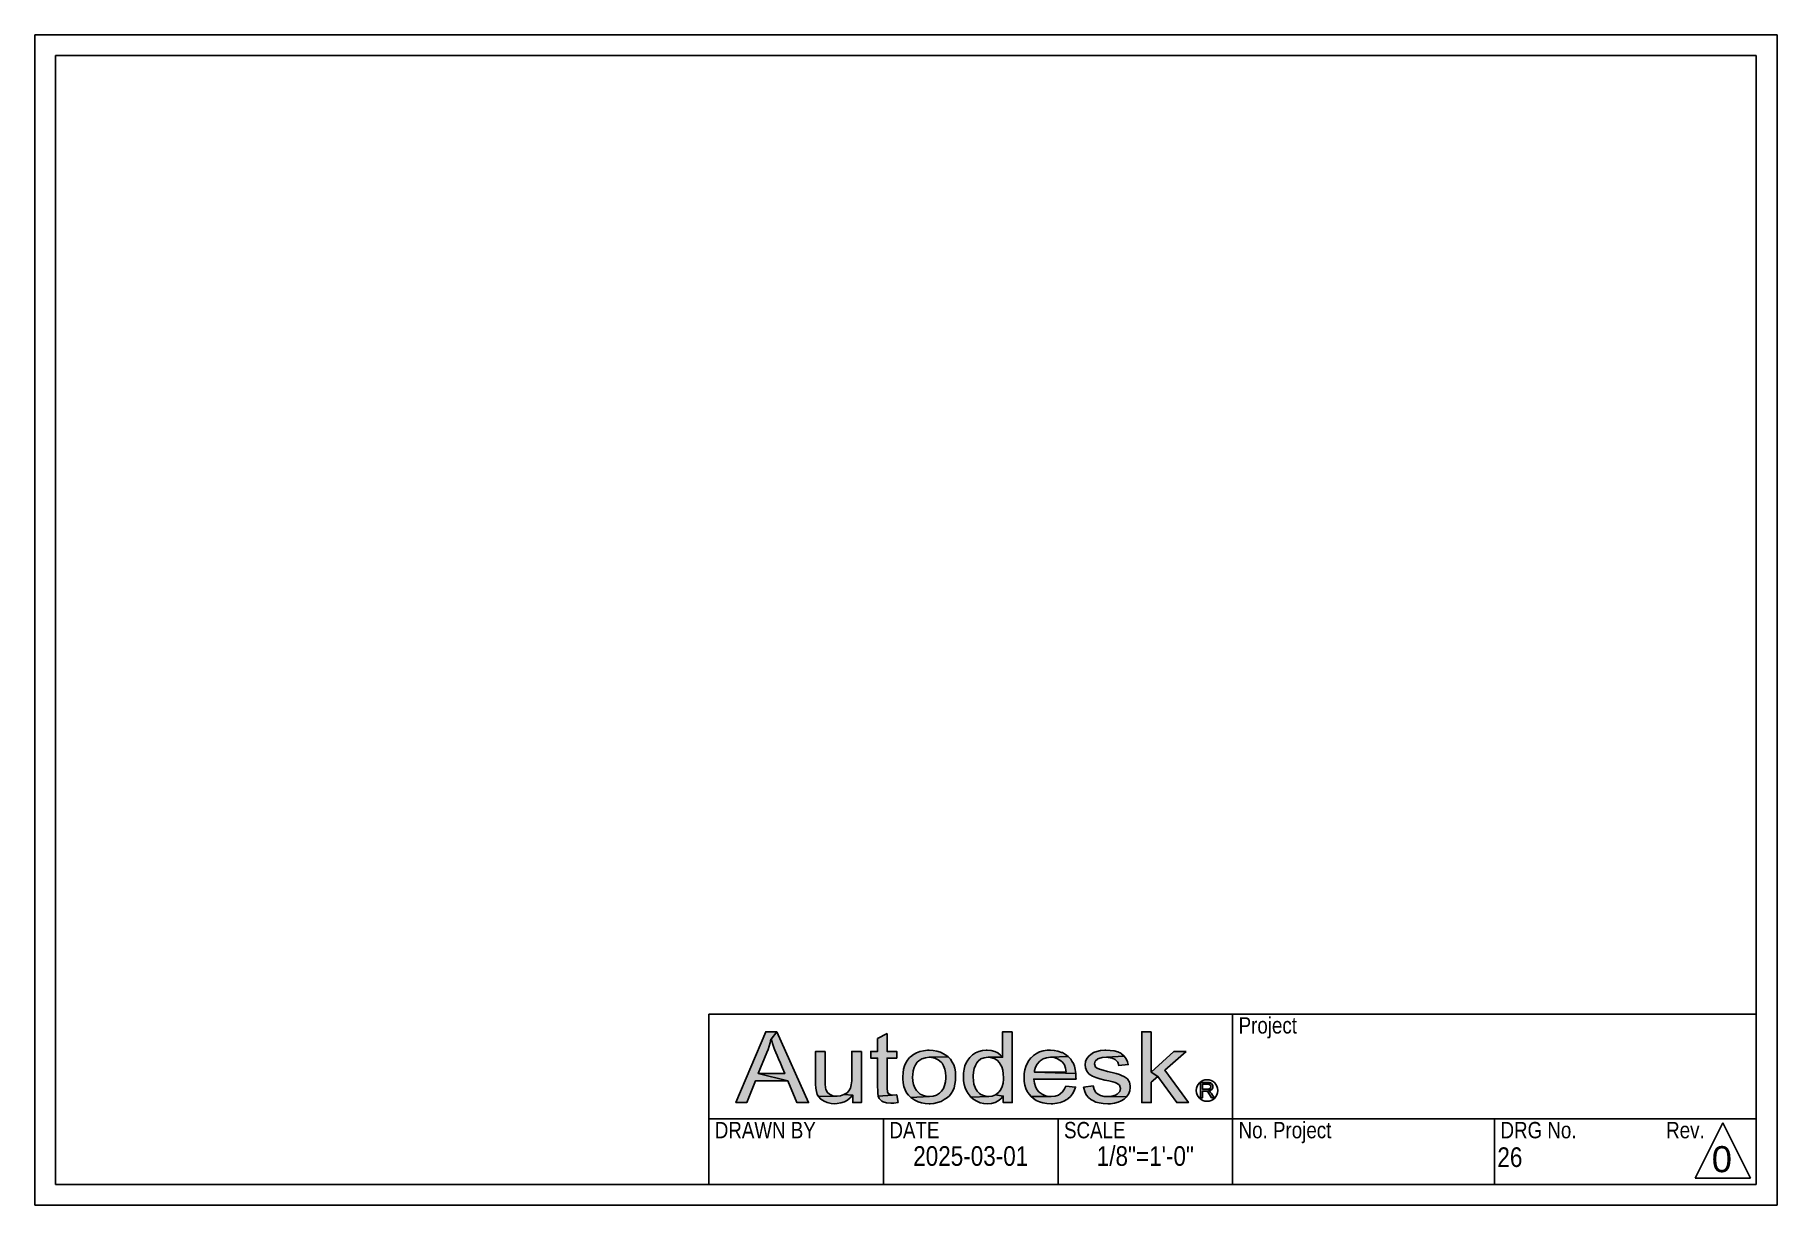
# Paper-space layout 'Layout1' of a CAD drawing. Header units: inches. Extents: x 0 to 10.5, y 0 to 7.
import ezdxf
from ezdxf.enums import TextEntityAlignment as Align

# ---------------------------------------------------------------- set-up
doc = ezdxf.new("R2010")
doc.units = ezdxf.units.IN
doc.layers.get('0').update_dxf_attribs({"linetype": 'CONTINUOUS'})
for name, color, linetype in [('FRAME', 7, 'CONTINUOUS'), ('HEADER_ATTRIBUT', 7, 'CONTINUOUS'), ('HEADER_LINE', 7, 'CONTINUOUS'), ('HEADER_TEXT', 7, 'CONTINUOUS')]:
    doc.layers.add(name, color=color, linetype=linetype)
doc.styles.add('ARIAL_1', font='arial.ttf')
doc.styles.add('AS Style', font='ARIALN.TTF')

# ---------------------------------------------------------------- blocks, each defined once
blk = doc.blocks.new('HYPERSTEELPAGEFRAME')
at = {"layer": 'FRAME'}
for p, q in [((0, 7.0375), (-10.4775, 7.0375)), ((-10.4775, 7.0375), (-10.4775, 0)), ((0, 0), (0, 7.0375)), ((-10.3525, 6.9125), (-10.3525, 0.125)), ((-0.125, 6.9125), (-10.3525, 6.9125)), ((-0.125, 0.125), (-0.125, 6.9125)), ((-10.3525, 0.125), (-0.125, 0.125)), ((-10.4775, 0), (0, 0))]:
    blk.add_line(p, q, dxfattribs=at)
blk = doc.blocks.new('Autodesk logo IP')
h = blk.add_hatch(color=256)
h.dxf.hatch_style = 1
h.paths.add_polyline_path([(0.547, 0.945), (0.399, 0.945), (0, 0), (0.145, 0), (0.26, 0.288), (0.694, 0.288), (0.299, 0.387), (0.415, 0.67), (0.429, 0.708), (0.444, 0.752), (0.457, 0.798), (0.468, 0.846), (0.472, 0.846)])
h.paths.add_polyline_path([(0.547, 0.945), (0.472, 0.846), (0.479, 0.822), (0.494, 0.774), (0.508, 0.735), (0.513, 0.723), (0.522, 0.7), (0.535, 0.669), (0.551, 0.63), (0.571, 0.582), (0.594, 0.525), (0.621, 0.46), (0.652, 0.387), (0.299, 0.387), (0.694, 0.288), (0.816, 0), (0.971, 0)])
h.paths.add_polyline_path([(1.192, 0.684), (1.065, 0.684), (1.065, 0.26), (1.065, 0.245), (1.068, 0.193), (1.076, 0.148), (1.087, 0.109), (1.102, 0.08), (1.349, 0.084), (1.296, 0.091), (1.252, 0.11), (1.223, 0.134), (1.202, 0.175), (1.198, 0.201), (1.194, 0.246), (1.192, 0.305)])
h.paths.add_polyline_path([(1.676, 0.684), (1.548, 0.684), (1.548, 0.319), (1.548, 0.291), (1.542, 0.235), (1.529, 0.191), (1.51, 0.156), (1.485, 0.13), (1.444, 0.106), (1.562, 0.1), (1.562, 0), (1.676, 0)])
h.paths.add_polyline_path([(1.444, 0.106), (1.397, 0.09), (1.349, 0.084), (1.102, 0.08), (1.134, 0.045), (1.177, 0.017), (1.221, -0.001), (1.271, -0.012), (1.322, -0.016), (1.355, -0.014), (1.404, -0.006), (1.449, 0.01), (1.489, 0.033), (1.525, 0.063), (1.558, 0.1), (1.562, 0.1)])
h.paths.add_polyline_path([(5.55, 0.945), (5.423, 0.945), (5.423, 0), (5.55, 0), (5.55, 0.272), (5.64, 0.35), (5.55, 0.407)])
h.paths.add_polyline_path([(6.018, 0.684), (5.852, 0.684), (5.55, 0.407), (5.64, 0.35), (5.89, 0), (6.047, 0), (5.73, 0.431)])
h.paths.add_polyline_path([(4.943, 0.699), (4.93, 0.699), (4.874, 0.695), (4.824, 0.684), (4.78, 0.667), (4.742, 0.644), (4.72, 0.626), (4.69, 0.59), (4.672, 0.548), (4.666, 0.503), (4.671, 0.464), (4.688, 0.421), (4.718, 0.384), (4.732, 0.372), (4.766, 0.352), (4.81, 0.333), (4.865, 0.316), (4.929, 0.3), (4.983, 0.288), (5.036, 0.276), (5.068, 0.267), (5.077, 0.264), (5.119, 0.239), (5.125, 0.233), (5.14, 0.189), (5.129, 0.147), (5.095, 0.111), (5.071, 0.098), (5.024, 0.084), (4.967, 0.079), (5.221, 0.076), (5.248, 0.114), (5.265, 0.155), (5.27, 0.2), (5.269, 0.224), (5.259, 0.271), (5.238, 0.308), (5.231, 0.315), (5.193, 0.344), (5.145, 0.367), (5.124, 0.374), (5.081, 0.387), (5.028, 0.401), (4.967, 0.416), (4.909, 0.431), (4.859, 0.446), (4.826, 0.458), (4.804, 0.474), (4.79, 0.516), (4.799, 0.551), (4.835, 0.582), (4.85, 0.588), (4.896, 0.601), (4.953, 0.605), (5.189, 0.622), (5.153, 0.652), (5.142, 0.658), (5.102, 0.676), (5.056, 0.689), (5.003, 0.697)])
h.paths.add_polyline_path([(5.189, 0.622), (4.953, 0.605), (4.975, 0.604), (5.028, 0.595), (5.068, 0.577), (5.074, 0.573), (5.103, 0.539), (5.118, 0.493), (5.242, 0.508), (5.235, 0.543), (5.216, 0.586)], flags=17)
h.paths.add_polyline_path([(4.773, 0.222), (4.646, 0.204), (4.648, 0.194), (4.661, 0.146), (4.682, 0.104), (4.71, 0.069), (4.745, 0.04), (4.768, 0.026), (4.809, 0.007), (4.856, -0.006), (4.909, -0.013), (4.968, -0.016), (5.004, -0.015), (5.058, -0.008), (5.106, 0.004), (5.15, 0.022), (5.188, 0.047), (5.221, 0.076), (4.967, 0.079), (4.92, 0.082), (4.87, 0.094), (4.831, 0.115), (4.809, 0.135), (4.786, 0.173)])
h.paths.add_polyline_path([(4.204, 0.699), (4.158, 0.698), (4.106, 0.69), (4.058, 0.676), (4.016, 0.656), (3.978, 0.63), (3.944, 0.599), (3.941, 0.596), (3.913, 0.561), (3.891, 0.522), (3.873, 0.481), (3.861, 0.436), (3.854, 0.388), (3.851, 0.336), (3.851, 0.334), (3.854, 0.282), (3.862, 0.234), (3.875, 0.189), (3.894, 0.149), (3.917, 0.112), (3.947, 0.079), (4.211, 0.079), (4.185, 0.08), (4.135, 0.09), (4.091, 0.11), (4.053, 0.14), (4.05, 0.142), (4.023, 0.175), (4.002, 0.215), (3.988, 0.261), (3.981, 0.313), (4.545, 0.313), (4.544, 0.334), (4.541, 0.39), (3.988, 0.408), (3.991, 0.428), (4.004, 0.474), (4.026, 0.515), (4.056, 0.55), (4.065, 0.558), (4.105, 0.584), (4.151, 0.599), (4.204, 0.605), (4.441, 0.614), (4.404, 0.644), (4.362, 0.667), (4.353, 0.671), (4.304, 0.687), (4.255, 0.696)])
h.paths.add_polyline_path([(4.441, 0.614), (4.204, 0.605), (4.251, 0.6), (4.298, 0.584), (4.343, 0.559), (4.364, 0.54), (4.389, 0.505), (4.405, 0.46), (4.413, 0.408), (3.988, 0.408), (4.541, 0.39), (4.534, 0.44), (4.524, 0.484), (4.509, 0.522), (4.491, 0.555), (4.475, 0.578)], flags=17)
h.paths.add_polyline_path([(4.409, 0.22), (4.393, 0.184), (4.366, 0.145), (4.333, 0.115), (4.31, 0.1), (4.264, 0.085), (4.211, 0.079), (3.947, 0.079), (3.975, 0.054), (4.013, 0.029), (4.056, 0.009), (4.103, -0.005), (4.155, -0.013), (4.211, -0.016), (4.235, -0.016), (4.289, -0.01), (4.337, 0.001), (4.383, 0.018), (4.423, 0.041), (4.435, 0.05), (4.47, 0.081), (4.499, 0.117), (4.522, 0.158), (4.54, 0.206)])
h.paths.add_polyline_path([(3.692, 0.945), (3.564, 0.945), (3.564, 0.606), (3.562, 0.606), (3.37, 0.605), (3.403, 0.602), (3.45, 0.59), (3.49, 0.566), (3.523, 0.53), (3.533, 0.514), (3.552, 0.477), (3.565, 0.433), (3.573, 0.385), (3.576, 0.331), (3.576, 0.312), (3.57, 0.259), (3.559, 0.213), (3.541, 0.174), (3.518, 0.142), (3.509, 0.133), (3.469, 0.103), (3.573, 0.087), (3.573, 0), (3.692, 0)])
h.paths.add_polyline_path([(3.357, 0.699), (3.344, 0.699), (3.293, 0.694), (3.245, 0.682), (3.201, 0.663), (3.162, 0.637), (3.127, 0.603), (3.126, 0.602), (3.099, 0.568), (3.078, 0.53), (3.061, 0.489), (3.049, 0.444), (3.042, 0.394), (3.039, 0.342), (3.042, 0.291), (3.05, 0.243), (3.062, 0.198), (3.081, 0.157), (3.104, 0.119), (3.132, 0.084), (3.141, 0.074), (3.376, 0.079), (3.369, 0.079), (3.32, 0.088), (3.273, 0.109), (3.256, 0.121), (3.223, 0.154), (3.197, 0.198), (3.195, 0.203), (3.181, 0.244), (3.173, 0.29), (3.17, 0.342), (3.17, 0.357), (3.174, 0.408), (3.184, 0.454), (3.2, 0.496), (3.221, 0.532), (3.238, 0.553), (3.274, 0.582), (3.318, 0.599), (3.37, 0.605), (3.562, 0.606), (3.537, 0.634), (3.5, 0.663), (3.458, 0.683), (3.41, 0.695)])
h.paths.add_polyline_path([(3.469, 0.103), (3.425, 0.086), (3.376, 0.079), (3.141, 0.074), (3.179, 0.042), (3.22, 0.017), (3.264, -0.002), (3.312, -0.013), (3.363, -0.016), (3.363, -0.016), (3.415, -0.012), (3.463, 0.001), (3.504, 0.021), (3.54, 0.05), (3.57, 0.087), (3.573, 0.087)])
h.paths.add_polyline_path([(2.583, 0.699), (2.558, 0.699), (2.507, 0.693), (2.458, 0.681), (2.413, 0.664), (2.371, 0.641), (2.332, 0.611), (2.321, 0.601), (2.293, 0.568), (2.271, 0.532), (2.253, 0.491), (2.241, 0.446), (2.233, 0.396), (2.23, 0.342), (2.231, 0.315), (2.236, 0.262), (2.246, 0.214), (2.261, 0.171), (2.281, 0.132), (2.306, 0.099), (2.336, 0.069), (2.583, 0.079), (2.553, 0.081), (2.505, 0.092), (2.462, 0.114), (2.425, 0.146), (2.411, 0.162), (2.389, 0.197), (2.373, 0.239), (2.364, 0.287), (2.361, 0.342), (2.362, 0.371), (2.368, 0.423), (2.38, 0.468), (2.399, 0.506), (2.423, 0.539), (2.445, 0.559), (2.486, 0.584), (2.532, 0.599), (2.583, 0.605), (2.836, 0.609), (2.817, 0.625), (2.776, 0.652), (2.733, 0.673), (2.686, 0.688), (2.636, 0.696)])
h.paths.add_polyline_path([(2.836, 0.609), (2.583, 0.605), (2.612, 0.603), (2.66, 0.592), (2.703, 0.571), (2.741, 0.54), (2.755, 0.525), (2.776, 0.49), (2.793, 0.448), (2.802, 0.4), (2.806, 0.346), (2.805, 0.326), (2.8, 0.276), (2.789, 0.23), (2.772, 0.189), (2.749, 0.153), (2.721, 0.124), (2.682, 0.099), (2.636, 0.084), (2.583, 0.079), (2.336, 0.069), (2.349, 0.059), (2.391, 0.032), (2.435, 0.011), (2.481, -0.004), (2.531, -0.013), (2.583, -0.016), (2.596, -0.016), (2.646, -0.011), (2.694, -0.001), (2.741, 0.016), (2.785, 0.039), (2.828, 0.068), (2.852, 0.089), (2.877, 0.12), (2.898, 0.156), (2.915, 0.197), (2.926, 0.244), (2.934, 0.296), (2.936, 0.353), (2.936, 0.357), (2.933, 0.409), (2.924, 0.458), (2.91, 0.502), (2.891, 0.541), (2.866, 0.578)])
h.paths.add_polyline_path([(2.021, 0.924), (1.894, 0.854), (1.894, 0.684), (1.801, 0.684), (1.801, 0.594), (1.894, 0.594), (1.894, 0.2), (1.895, 0.175), (1.897, 0.125), (1.903, 0.086), (2.093, 0.099), (2.07, 0.101), (2.034, 0.121), (2.027, 0.141), (2.021, 0.194), (2.021, 0.594), (2.15, 0.594), (2.15, 0.684), (2.021, 0.684)])
h.paths.add_polyline_path([(2.15, 0.104), (2.144, 0.103), (2.093, 0.099), (1.903, 0.086), (1.916, 0.053), (1.949, 0.018), (1.966, 0.009), (2.012, -0.005), (2.071, -0.009), (2.111, -0.007), (2.167, 0.001)])
h.paths.add_polyline_path([(6.301, 0.268), (6.21, 0.268), (6.21, 0.064), (6.237, 0.064), (6.237, 0.154), (6.269, 0.154), (6.316, 0.157), (6.332, 0.16), (6.348, 0.167), (6.36, 0.176), (6.237, 0.178), (6.237, 0.246), (6.302, 0.246), (6.357, 0.254), (6.343, 0.263), (6.338, 0.264), (6.322, 0.267)])
h.paths.add_polyline_path([(6.357, 0.254), (6.302, 0.246), (6.303, 0.246), (6.322, 0.243), (6.335, 0.236), (6.342, 0.229), (6.346, 0.212), (6.346, 0.21), (6.341, 0.194), (6.339, 0.192), (6.325, 0.182), (6.315, 0.179), (6.296, 0.178), (6.237, 0.178), (6.36, 0.176), (6.364, 0.18), (6.371, 0.195), (6.374, 0.212), (6.372, 0.228), (6.365, 0.243)])
h.paths.add_polyline_path([(6.316, 0.157), (6.269, 0.154), (6.284, 0.154), (6.296, 0.148), (6.297, 0.147), (6.31, 0.134), (6.318, 0.123), (6.33, 0.106), (6.357, 0.064), (6.391, 0.064), (6.355, 0.119), (6.355, 0.12), (6.344, 0.134), (6.333, 0.146), (6.332, 0.147)])
for points in [[(0.547, 0.945), (0.399, 0.945), (0, 0), (0.145, 0), (0.26, 0.288), (0.694, 0.288), (0.299, 0.387), (0.415, 0.67), (0.429, 0.708), (0.444, 0.752), (0.457, 0.798), (0.468, 0.846), (0.472, 0.846)], [(0.547, 0.945), (0.472, 0.846), (0.479, 0.822), (0.494, 0.774), (0.508, 0.735), (0.513, 0.723), (0.522, 0.7), (0.535, 0.669), (0.551, 0.63), (0.571, 0.582), (0.594, 0.525), (0.621, 0.46), (0.652, 0.387), (0.299, 0.387), (0.694, 0.288), (0.816, 0), (0.971, 0)], [(3.692, 0.945), (3.564, 0.945), (3.564, 0.606), (3.562, 0.606), (3.37, 0.605), (3.403, 0.602), (3.45, 0.59), (3.49, 0.566), (3.523, 0.53), (3.533, 0.514), (3.552, 0.477), (3.565, 0.433), (3.573, 0.385), (3.576, 0.331), (3.576, 0.312), (3.57, 0.259), (3.559, 0.213), (3.541, 0.174), (3.518, 0.142), (3.509, 0.133), (3.469, 0.103), (3.573, 0.087), (3.573, 0), (3.692, 0)], [(5.55, 0.945), (5.423, 0.945), (5.423, 0), (5.55, 0), (5.55, 0.272), (5.64, 0.35), (5.55, 0.407)], [(2.021, 0.924), (1.894, 0.854), (1.894, 0.684), (1.801, 0.684), (1.801, 0.594), (1.894, 0.594), (1.894, 0.2), (1.895, 0.175), (1.897, 0.125), (1.903, 0.086), (2.093, 0.099), (2.07, 0.101), (2.034, 0.121), (2.027, 0.141), (2.021, 0.194), (2.021, 0.594), (2.15, 0.594), (2.15, 0.684), (2.021, 0.684)], [(2.583, 0.699), (2.558, 0.699), (2.507, 0.693), (2.458, 0.681), (2.413, 0.664), (2.371, 0.641), (2.332, 0.611), (2.321, 0.601), (2.293, 0.568), (2.271, 0.532), (2.253, 0.491), (2.241, 0.446), (2.233, 0.396), (2.23, 0.342), (2.231, 0.315), (2.236, 0.262), (2.246, 0.214), (2.261, 0.171), (2.281, 0.132), (2.306, 0.099), (2.336, 0.069), (2.583, 0.079), (2.553, 0.081), (2.505, 0.092), (2.462, 0.114), (2.425, 0.146), (2.411, 0.162), (2.389, 0.197), (2.373, 0.239), (2.364, 0.287), (2.361, 0.342), (2.362, 0.371), (2.368, 0.423), (2.38, 0.468), (2.399, 0.506), (2.423, 0.539), (2.445, 0.559), (2.486, 0.584), (2.532, 0.599), (2.583, 0.605), (2.836, 0.609), (2.817, 0.625), (2.776, 0.652), (2.733, 0.673), (2.686, 0.688), (2.636, 0.696)], [(3.357, 0.699), (3.344, 0.699), (3.293, 0.694), (3.245, 0.682), (3.201, 0.663), (3.162, 0.637), (3.127, 0.603), (3.126, 0.602), (3.099, 0.568), (3.078, 0.53), (3.061, 0.489), (3.049, 0.444), (3.042, 0.394), (3.039, 0.342), (3.042, 0.291), (3.05, 0.243), (3.062, 0.198), (3.081, 0.157), (3.104, 0.119), (3.132, 0.084), (3.141, 0.074), (3.376, 0.079), (3.369, 0.079), (3.32, 0.088), (3.273, 0.109), (3.256, 0.121), (3.223, 0.154), (3.197, 0.198), (3.195, 0.203), (3.181, 0.244), (3.173, 0.29), (3.17, 0.342), (3.17, 0.357), (3.174, 0.408), (3.184, 0.454), (3.2, 0.496), (3.221, 0.532), (3.238, 0.553), (3.274, 0.582), (3.318, 0.599), (3.37, 0.605), (3.562, 0.606), (3.537, 0.634), (3.5, 0.663), (3.458, 0.683), (3.41, 0.695)], [(4.204, 0.699), (4.158, 0.698), (4.106, 0.69), (4.058, 0.676), (4.016, 0.656), (3.978, 0.63), (3.944, 0.599), (3.941, 0.596), (3.913, 0.561), (3.891, 0.522), (3.873, 0.481), (3.861, 0.436), (3.854, 0.388), (3.851, 0.336), (3.851, 0.334), (3.854, 0.282), (3.862, 0.234), (3.875, 0.189), (3.894, 0.149), (3.917, 0.112), (3.947, 0.079), (4.211, 0.079), (4.185, 0.08), (4.135, 0.09), (4.091, 0.11), (4.053, 0.14), (4.05, 0.142), (4.023, 0.175), (4.002, 0.215), (3.988, 0.261), (3.981, 0.313), (4.545, 0.313), (4.544, 0.334), (4.541, 0.39), (3.988, 0.408), (3.991, 0.428), (4.004, 0.474), (4.026, 0.515), (4.056, 0.55), (4.065, 0.558), (4.105, 0.584), (4.151, 0.599), (4.204, 0.605), (4.441, 0.614), (4.404, 0.644), (4.362, 0.667), (4.353, 0.671), (4.304, 0.687), (4.255, 0.696)], [(4.943, 0.699), (4.93, 0.699), (4.874, 0.695), (4.824, 0.684), (4.78, 0.667), (4.742, 0.644), (4.72, 0.626), (4.69, 0.59), (4.672, 0.548), (4.666, 0.503), (4.671, 0.464), (4.688, 0.421), (4.718, 0.384), (4.732, 0.372), (4.766, 0.352), (4.81, 0.333), (4.865, 0.316), (4.929, 0.3), (4.983, 0.288), (5.036, 0.276), (5.068, 0.267), (5.077, 0.264), (5.119, 0.239), (5.125, 0.233), (5.14, 0.189), (5.129, 0.147), (5.095, 0.111), (5.071, 0.098), (5.024, 0.084), (4.967, 0.079), (5.221, 0.076), (5.248, 0.114), (5.265, 0.155), (5.27, 0.2), (5.269, 0.224), (5.259, 0.271), (5.238, 0.308), (5.231, 0.315), (5.193, 0.344), (5.145, 0.367), (5.124, 0.374), (5.081, 0.387), (5.028, 0.401), (4.967, 0.416), (4.909, 0.431), (4.859, 0.446), (4.826, 0.458), (4.804, 0.474), (4.79, 0.516), (4.799, 0.551), (4.835, 0.582), (4.85, 0.588), (4.896, 0.601), (4.953, 0.605), (5.189, 0.622), (5.153, 0.652), (5.142, 0.658), (5.102, 0.676), (5.056, 0.689), (5.003, 0.697)], [(1.192, 0.684), (1.065, 0.684), (1.065, 0.26), (1.065, 0.245), (1.068, 0.193), (1.076, 0.148), (1.087, 0.109), (1.102, 0.08), (1.349, 0.084), (1.296, 0.091), (1.252, 0.11), (1.223, 0.134), (1.202, 0.175), (1.198, 0.201), (1.194, 0.246), (1.192, 0.305)], [(1.676, 0.684), (1.548, 0.684), (1.548, 0.319), (1.548, 0.291), (1.542, 0.235), (1.529, 0.191), (1.51, 0.156), (1.485, 0.13), (1.444, 0.106), (1.562, 0.1), (1.562, 0), (1.676, 0)], [(2.836, 0.609), (2.583, 0.605), (2.612, 0.603), (2.66, 0.592), (2.703, 0.571), (2.741, 0.54), (2.755, 0.525), (2.776, 0.49), (2.793, 0.448), (2.802, 0.4), (2.806, 0.346), (2.805, 0.326), (2.8, 0.276), (2.789, 0.23), (2.772, 0.189), (2.749, 0.153), (2.721, 0.124), (2.682, 0.099), (2.636, 0.084), (2.583, 0.079), (2.336, 0.069), (2.349, 0.059), (2.391, 0.032), (2.435, 0.011), (2.481, -0.004), (2.531, -0.013), (2.583, -0.016), (2.596, -0.016), (2.646, -0.011), (2.694, -0.001), (2.741, 0.016), (2.785, 0.039), (2.828, 0.068), (2.852, 0.089), (2.877, 0.12), (2.898, 0.156), (2.915, 0.197), (2.926, 0.244), (2.934, 0.296), (2.936, 0.353), (2.936, 0.357), (2.933, 0.409), (2.924, 0.458), (2.91, 0.502), (2.891, 0.541), (2.866, 0.578)], [(4.441, 0.614), (4.204, 0.605), (4.251, 0.6), (4.298, 0.584), (4.343, 0.559), (4.364, 0.54), (4.389, 0.505), (4.405, 0.46), (4.413, 0.408), (3.988, 0.408), (4.541, 0.39), (4.534, 0.44), (4.524, 0.484), (4.509, 0.522), (4.491, 0.555), (4.475, 0.578)], [(5.189, 0.622), (4.953, 0.605), (4.975, 0.604), (5.028, 0.595), (5.068, 0.577), (5.074, 0.573), (5.103, 0.539), (5.118, 0.493), (5.242, 0.508), (5.235, 0.543), (5.216, 0.586)], [(6.018, 0.684), (5.852, 0.684), (5.55, 0.407), (5.64, 0.35), (5.89, 0), (6.047, 0), (5.73, 0.431)], [(6.301, 0.268), (6.21, 0.268), (6.21, 0.064), (6.237, 0.064), (6.237, 0.154), (6.269, 0.154), (6.316, 0.157), (6.332, 0.16), (6.348, 0.167), (6.36, 0.176), (6.237, 0.178), (6.237, 0.246), (6.302, 0.246), (6.357, 0.254), (6.343, 0.263), (6.338, 0.264), (6.322, 0.267)], [(6.357, 0.254), (6.302, 0.246), (6.303, 0.246), (6.322, 0.243), (6.335, 0.236), (6.342, 0.229), (6.346, 0.212), (6.346, 0.21), (6.341, 0.194), (6.339, 0.192), (6.325, 0.182), (6.315, 0.179), (6.296, 0.178), (6.237, 0.178), (6.36, 0.176), (6.364, 0.18), (6.371, 0.195), (6.374, 0.212), (6.372, 0.228), (6.365, 0.243)], [(1.444, 0.106), (1.397, 0.09), (1.349, 0.084), (1.102, 0.08), (1.134, 0.045), (1.177, 0.017), (1.221, -0.001), (1.271, -0.012), (1.322, -0.016), (1.355, -0.014), (1.404, -0.006), (1.449, 0.01), (1.489, 0.033), (1.525, 0.063), (1.558, 0.1), (1.562, 0.1)], [(2.15, 0.104), (2.144, 0.103), (2.093, 0.099), (1.903, 0.086), (1.916, 0.053), (1.949, 0.018), (1.966, 0.009), (2.012, -0.005), (2.071, -0.009), (2.111, -0.007), (2.167, 0.001)], [(3.469, 0.103), (3.425, 0.086), (3.376, 0.079), (3.141, 0.074), (3.179, 0.042), (3.22, 0.017), (3.264, -0.002), (3.312, -0.013), (3.363, -0.016), (3.363, -0.016), (3.415, -0.012), (3.463, 0.001), (3.504, 0.021), (3.54, 0.05), (3.57, 0.087), (3.573, 0.087)], [(4.409, 0.22), (4.393, 0.184), (4.366, 0.145), (4.333, 0.115), (4.31, 0.1), (4.264, 0.085), (4.211, 0.079), (3.947, 0.079), (3.975, 0.054), (4.013, 0.029), (4.056, 0.009), (4.103, -0.005), (4.155, -0.013), (4.211, -0.016), (4.235, -0.016), (4.289, -0.01), (4.337, 0.001), (4.383, 0.018), (4.423, 0.041), (4.435, 0.05), (4.47, 0.081), (4.499, 0.117), (4.522, 0.158), (4.54, 0.206)], [(4.773, 0.222), (4.646, 0.204), (4.648, 0.194), (4.661, 0.146), (4.682, 0.104), (4.71, 0.069), (4.745, 0.04), (4.768, 0.026), (4.809, 0.007), (4.856, -0.006), (4.909, -0.013), (4.968, -0.016), (5.004, -0.015), (5.058, -0.008), (5.106, 0.004), (5.15, 0.022), (5.188, 0.047), (5.221, 0.076), (4.967, 0.079), (4.92, 0.082), (4.87, 0.094), (4.831, 0.115), (4.809, 0.135), (4.786, 0.173)], [(6.316, 0.157), (6.269, 0.154), (6.284, 0.154), (6.296, 0.148), (6.297, 0.147), (6.31, 0.134), (6.318, 0.123), (6.33, 0.106), (6.357, 0.064), (6.391, 0.064), (6.355, 0.119), (6.355, 0.12), (6.344, 0.134), (6.333, 0.146), (6.332, 0.147)]]:
    blk.add_lwpolyline(points, close=True)
blk.add_circle((6.296, 0.161), 0.144)
blk = doc.blocks.new('HYPERSTEELPAGEHEADER')
at = {"layer": 'HEADER_LINE'}
for p, q in [((-6.299, 1.024), (0, 1.024)), ((-6.299, 0), (-6.299, 1.024)), ((-3.15, 0), (-3.15, 1.024)), ((-6.299, 0.394), (-3.15, 0.394)), ((-5.249, 0), (-5.249, 0.394)), ((-4.199, 0), (-4.199, 0.394)), ((-3.15, 0.394), (0, 0.394)), ((-1.575, 0), (-1.575, 0.394)), ((-0.368, 0.038), (-0.201, 0.371)), ((-0.201, 0.371), (-0.035, 0.038)), ((-0.368, 0.038), (-0.035, 0.038))]:
    blk.add_line(p, q, dxfattribs=at)
at = {"xscale": 0.45, "yscale": 0.45, "zscale": 0.45}
blk.add_blockref('Autodesk logo IP', (-6.136, 0.492), dxfattribs=at)
at = {"layer": 'HEADER_ATTRIBUT', "linetype": 'Continuous', "style": 'AS Style'}
for tag, p in [('PROJECT', (-3.01, 0.587)), ('DRAWING_NO', (-1.558, 0.069))]:
    blk.add_attdef(tag, text='', height=0.118, dxfattribs=at).set_placement(p, align=Align.BOTTOM_LEFT)
for tag, p in [('DETAILER', (-5.774, 0.076)), ('DATE_DRAW', (-4.724, 0.076)), ('SCALE', (-3.675, 0.076)), ('PROJECT_NO', (-2.362, 0.076))]:
    blk.add_attdef(tag, text='', height=0.118, dxfattribs=at).set_placement(p, align=Align.BOTTOM_CENTER)
at = {"layer": 'HEADER_ATTRIBUT', "color": 1, "linetype": 'Continuous', "style": 'ARIAL_1'}
blk.add_attdef('REVISION_INDEX', text='', height=0.157, dxfattribs=at).set_placement((-0.201, 0.073), align=Align.CENTER)
at = {"layer": 'HEADER_TEXT', "color": 0, "style": 'AS Style'}
for s, height, p in [('Project', 0.0984, (-3.113, 0.907)), ('DRAWN BY', 0.0984, (-6.263, 0.277)), ('DATE', 0.0984, (-5.213, 0.277)), ('SCALE', 0.0984, (-4.163, 0.277)), ('No. Project', 0.09843, (-3.113, 0.277)), ('DRG No.', 0.0984, (-1.538, 0.277)), ('Rev.', 0.0984, (-0.542, 0.277))]:
    blk.add_text(s, height=height, dxfattribs=at).set_placement(p)

psp = doc.layouts.get("Layout1")

# ---------------------------------------------------------------- block references
at = {"layer": 'FRAME'}
psp.add_blockref('HYPERSTEELPAGEFRAME', (10.477, 0), dxfattribs=at)
ref = psp.add_blockref('HYPERSTEELPAGEHEADER', (10.352, 0.125), dxfattribs=at)
ref.add_attrib('DATE_DRAW', '2025-03-01', dxfattribs={"layer": 'HEADER_ATTRIBUT', "linetype": 'Continuous', "height": 0.1181, "style": 'AS Style'}).set_placement((5.628, 0.201), align=Align.BOTTOM_CENTER)
ref.add_attrib('DRAWING_NO', '26', dxfattribs={"layer": 'HEADER_ATTRIBUT', "linetype": 'Continuous', "height": 0.1181, "style": 'AS Style'}).set_placement((8.795, 0.194), align=Align.BOTTOM_LEFT)
ref.add_attrib('SCALE', '1/8"=1\'-0"', dxfattribs={"layer": 'HEADER_ATTRIBUT', "linetype": 'Continuous', "height": 0.1181, "style": 'AS Style'}).set_placement((6.678, 0.201), align=Align.BOTTOM_CENTER)
ref.add_attrib('REVISION_INDEX', '0', dxfattribs={"layer": 'HEADER_ATTRIBUT', "color": 1, "linetype": 'Continuous', "height": 0.157, "style": 'ARIAL_1'}).set_placement((10.145, 0.198), align=Align.CENTER)

doc.saveas('drawing.dxf')
